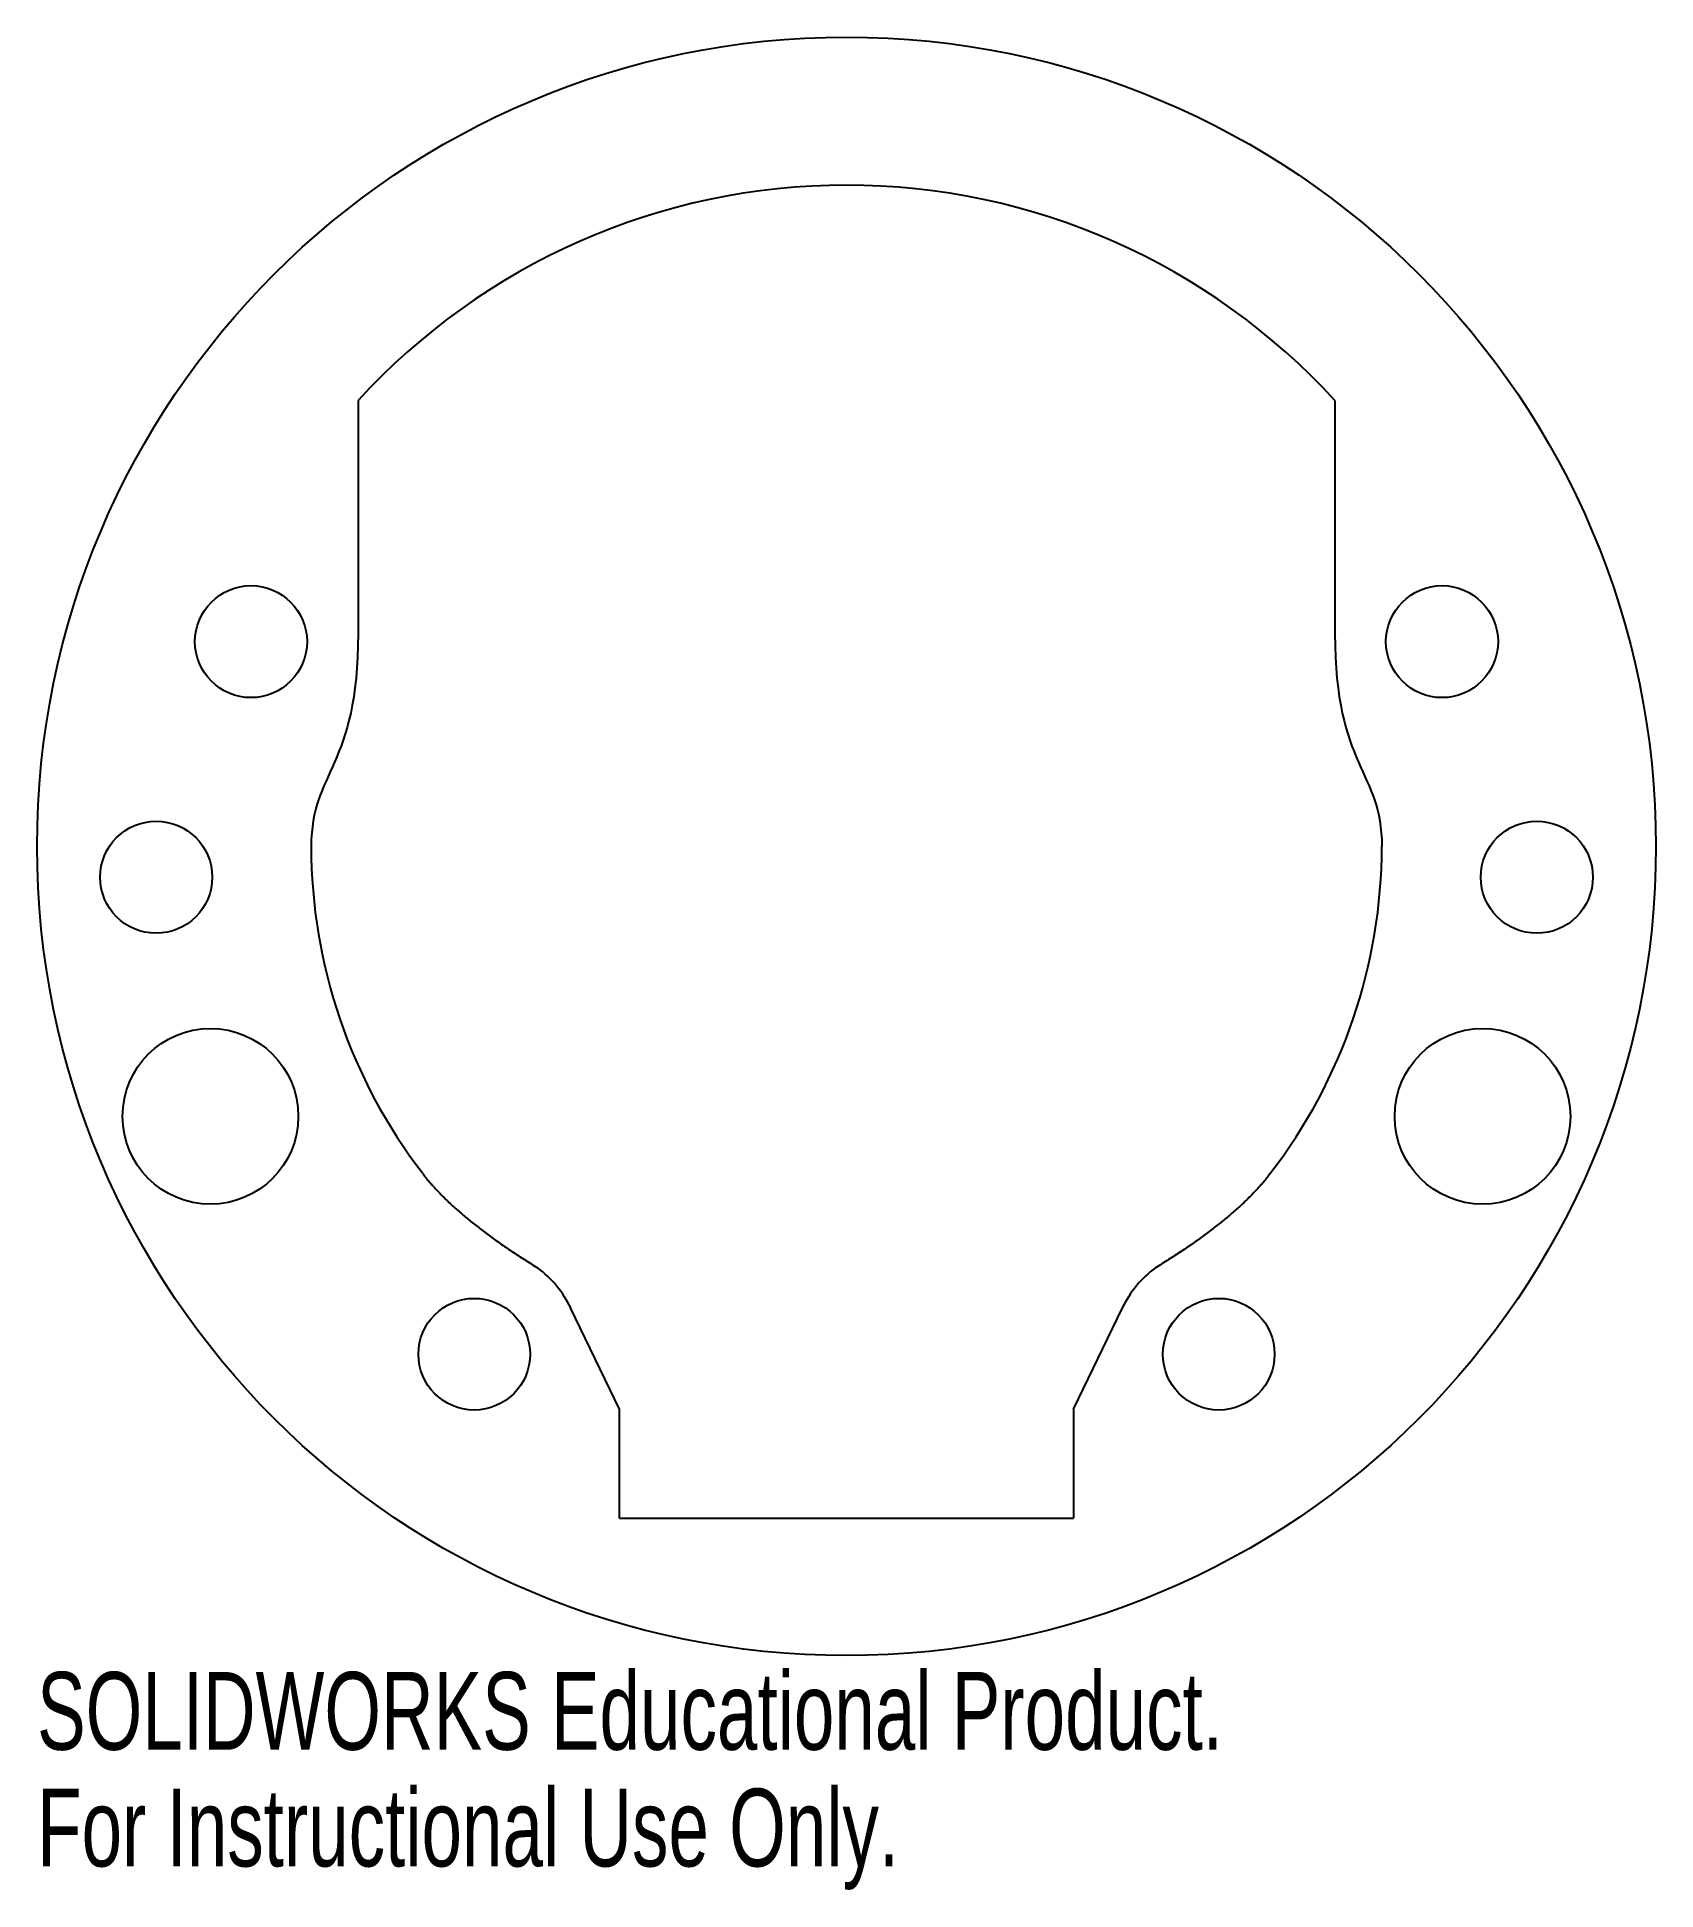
# Model space of a CAD drawing. Header units: millimetres. Extents: x -50 to 50, y -65 to 50.
import ezdxf

# ---------------------------------------------------------------- set-up
doc = ezdxf.new("R2010")
doc.units = ezdxf.units.MM
doc.styles.add('SLDTEXTSTYLE0', font='TXT', dxfattribs={"width": 0.7})

msp = doc.modelspace()

# ---------------------------------------------------------------- linework, layer by layer
at = {"color": 7, "linetype": 'Continuous', "lineweight": 25}
for p, q in [((-30.35, 27.7), (-30.35, 13.23)), ((30.35, 27.7), (30.35, 13.23)), ((-14.1, -34.98), (-17.14, -28.67)), ((14.1, -34.98), (17.14, -28.67)), ((-14.1, -41.76), (-14.1, -34.98)), ((14.1, -34.98), (14.1, -41.76)), ((-14.1, -41.76), (14.1, -41.76))]:
    msp.add_line(p, q, dxfattribs=at)
for centre, radius in [((0, 0), 50.29), ((-37, 12.72), 3.48), ((37, 12.72), 3.48), ((-42.89, -1.92), 3.48), ((42.89, -1.92), 3.48), ((-39.52, -16.78), 5.46), ((39.52, -16.78), 5.46), ((-23.13, -31.56), 3.47), ((23.13, -31.56), 3.47)]:
    msp.add_circle(centre, radius, dxfattribs=at)
for centre, radius, start, end in [((0, 0), 41.09, 42.3833, 137.6167), ((0, 0), 33.26, 180, 217.6131), ((0, 0), 33.26, 322.3869, 0), ((-23.13, -31.56), 6.65, 25.6975, 53.76), ((23.13, -31.56), 6.65, 126.24, 154.3025)]:
    msp.add_arc(centre, radius, start, end, dxfattribs=at)
for points, degree in [([(-30.35, 13.23), (-30.35, 4.82), (-33.26, 4.74), (-33.26, 0)], 3), ([(30.35, 13.23), (30.35, 4.82), (33.26, 4.74), (33.26, 0)], 3), ([(-26.35, -20.3), (-24.37, -22.99), (-19.2, -26.19)], 2), ([(26.35, -20.3), (24.37, -22.99), (19.2, -26.19)], 2)]:
    msp.add_open_spline(points, degree=degree, dxfattribs=at)

# ---------------------------------------------------------------- texts
at = {"color": 7, "linetype": 'Continuous', "char_height": 4.8336, "attachment_point": 1, "style": 'SLDTEXTSTYLE0'}
for s, insert in [('SOLIDWORKS Educational Product.', (-50.29, -51.31)), ('For Instructional Use Only.', (-50.29, -58.56))]:
    msp.add_mtext(s, dxfattribs=dict(at, insert=insert))

doc.saveas('drawing.dxf')
